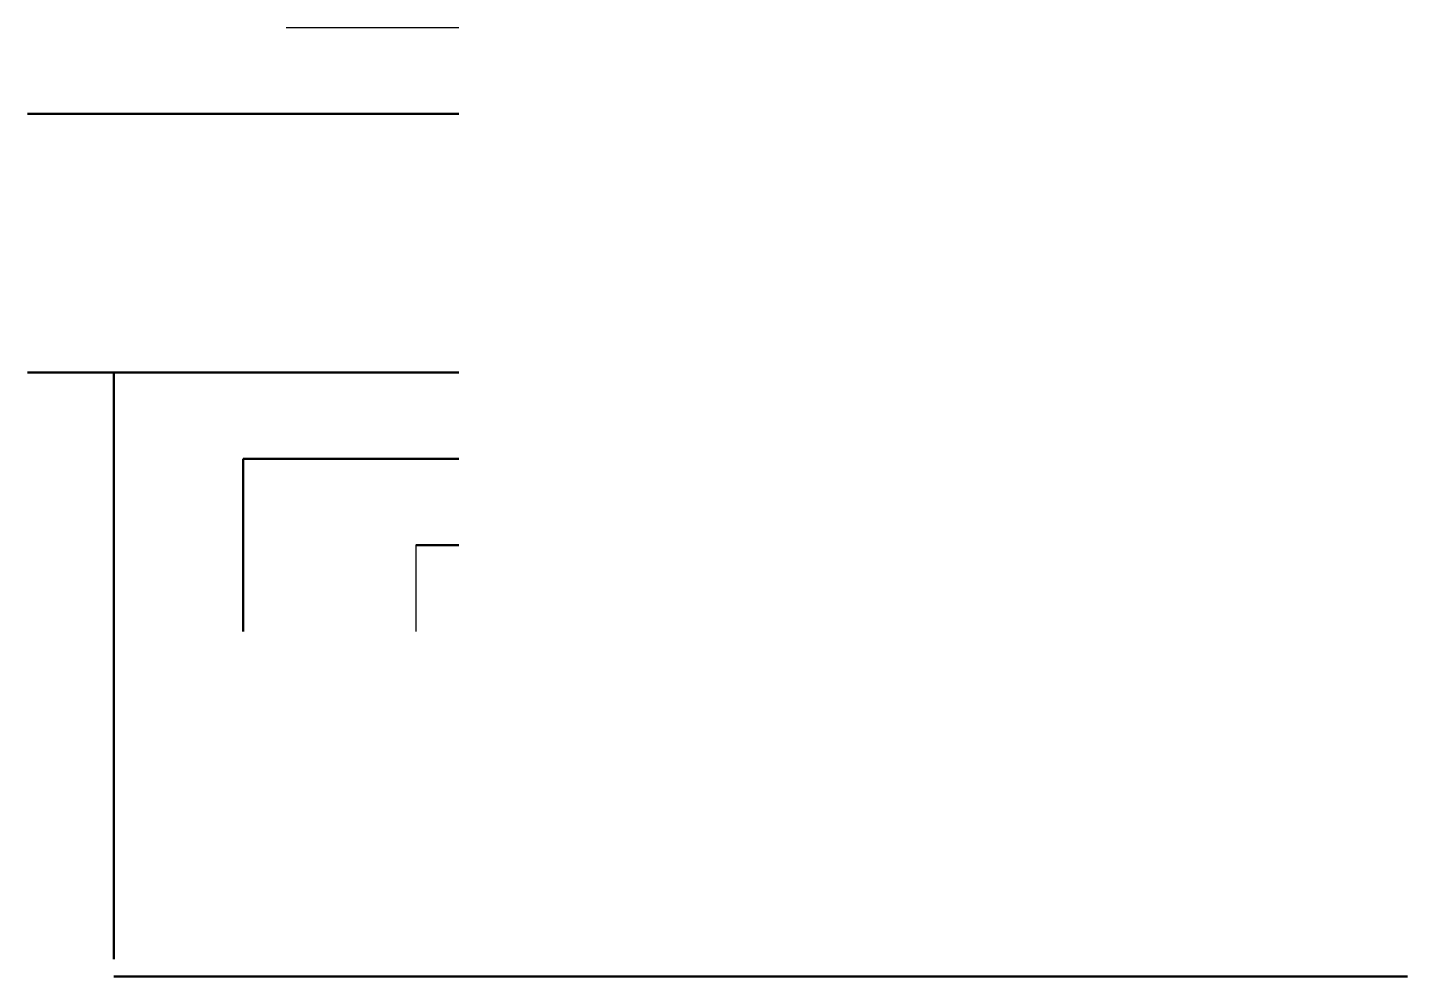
# Model space of a CAD drawing. Extents: x -10 to 150, y 0 to 110.
import ezdxf

# ---------------------------------------------------------------- set-up
doc = ezdxf.new("R2010")
doc.units = 0
doc.layers.get('0').update_dxf_attribs({"linetype": 'CONTINUOUS'})

msp = doc.modelspace()

# ---------------------------------------------------------------- linework, layer by layer
for p, q in [((20, 110), (40, 110)), ((35, 50), (35, 40))]:
    msp.add_line(p, q)
at = {"linetype": 'CONTINUOUS', "lineweight": 50}
for p, q in [((40, 100), (-10, 100)), ((40, 70), (-10, 70)), ((0, 2), (0, 70)), ((15, 60), (40, 60)), ((15, 40), (15, 60)), ((35, 50), (40, 50)), ((0, 0), (150, 0))]:
    msp.add_line(p, q, dxfattribs=at)

doc.saveas('drawing.dxf')
